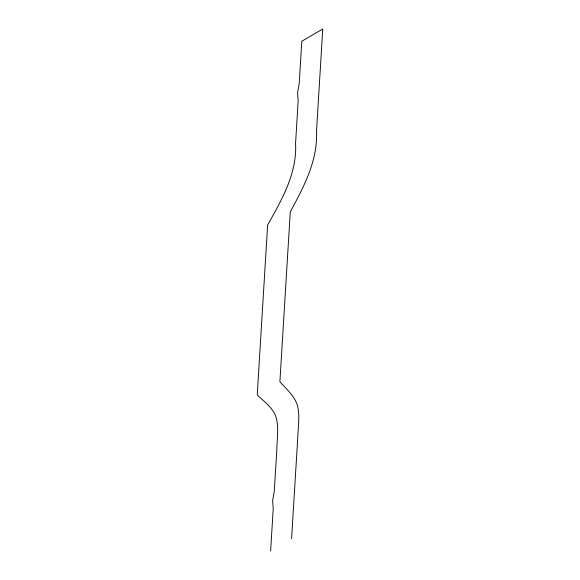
<?xml version="1.0" encoding="UTF-8"?>
<svg xmlns="http://www.w3.org/2000/svg" width="580" height="580" viewBox="0 0 580 580"><rect width="100%" height="100%" fill="white"/><g stroke="black" fill="none" stroke-linecap="round" stroke-linejoin="round"><path stroke-width="0.87" d="M270.628 551L273.231 508.522L272.614 500.685L274.267 491.528L276.863 449.043C277.051 438.175 279.089 426.88 275.797 416.28C272.267 407.262 263.965 401.462 257.237 394.958L267.634 225.033C281.844 199.593 297.192 173.442 295.575 143.18L298.171 100.703L297.555 92.858L299.207 83.708L301.81 41.231L322.763 29L316.528 130.957C318.007 160.421 303.848 186.738 290.283 211.816L279.894 381.734C286.201 388.89 293.973 395.451 297.221 404.702C300.179 415.157 298.163 426.162 297.815 436.82L291.58 538.769"/></g></svg>
